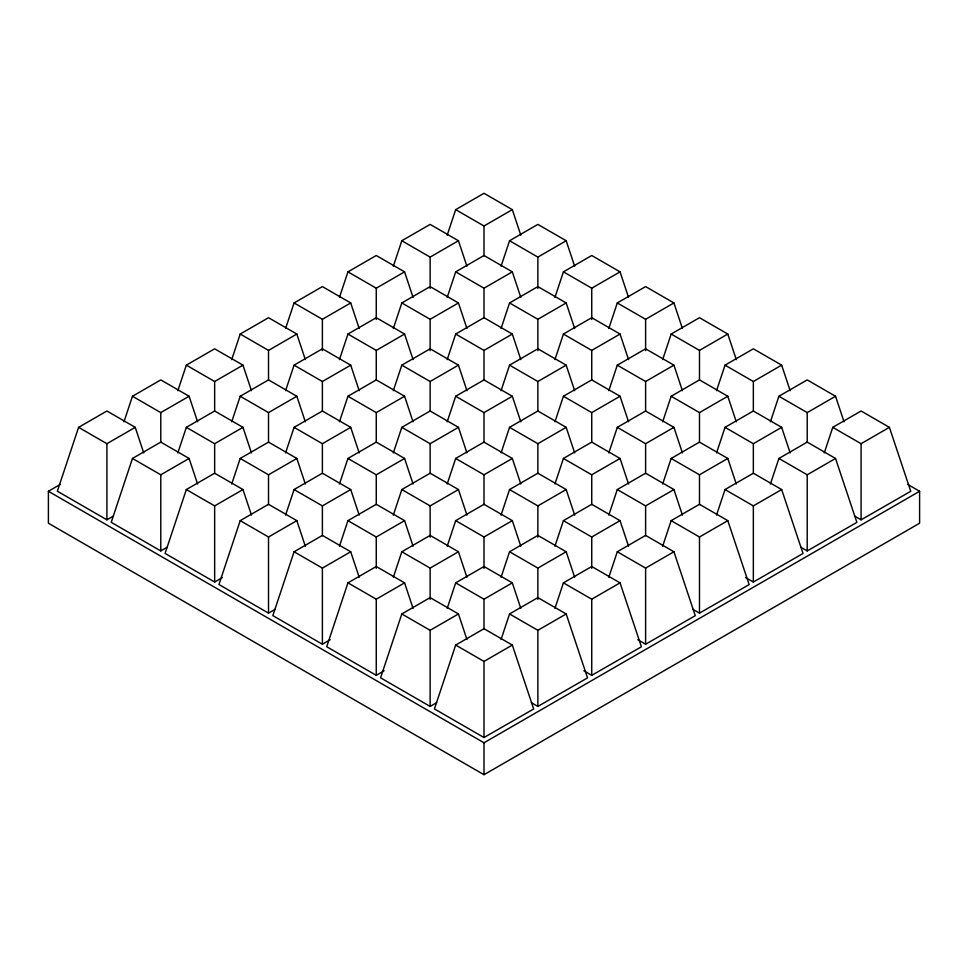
<?xml version="1.0" encoding="UTF-8"?>
<svg xmlns="http://www.w3.org/2000/svg" width="968" height="968" viewBox="0 0 968 968"><rect width="100%" height="100%" fill="white"/><g stroke="black" fill="none" stroke-linecap="round" stroke-linejoin="round"><path stroke-width="1.45" d="M143.724 452.903L135.23 427.348L106.916 411.001L78.602 427.348L57.354 491.212L106.916 519.828L113.438 516.065M123.977 421.794L132.471 396.251L160.785 379.904L189.099 396.251L197.593 421.794M197.593 484L189.099 458.457L160.785 442.11L132.471 458.457L111.223 522.321L160.785 550.925L167.307 547.162M177.846 390.697L186.34 365.154L214.654 348.807L242.968 365.154L251.462 390.697M177.846 452.903L186.34 427.348L214.654 411.001L242.968 427.348L251.462 452.903M251.462 515.097L242.968 489.554L214.654 473.207L186.34 489.554L165.092 553.418L214.654 582.034L222.483 577.509M231.715 359.6L240.209 334.045L268.523 317.698L296.837 334.045L305.331 359.6M231.715 421.794L240.209 396.251L268.523 379.904L296.837 396.251L305.331 421.794M231.715 484L240.209 458.457L268.523 442.11L296.837 458.457L305.331 484M285.584 328.491L294.078 302.948L322.392 286.601L350.706 302.948L359.201 328.491M305.331 546.206L296.837 520.651L268.523 504.304L240.209 520.651L218.962 584.515L268.523 613.131L275.045 609.368M285.584 390.697L294.078 365.154L322.392 348.807L350.706 365.154L359.201 390.697M285.584 452.903L294.078 427.348L322.392 411.001L350.706 427.348L359.201 452.903M339.453 297.394L347.948 271.851L376.262 255.504L404.576 271.851L413.07 297.394M285.584 515.097L294.078 489.554L322.392 473.207L350.706 489.554L359.201 515.097M339.453 359.6L347.948 334.045L376.262 317.698L404.576 334.045L413.07 359.6M359.201 577.303L350.706 551.76L322.392 535.413L294.078 551.76L272.843 615.624L322.392 644.228L330.221 639.715M339.453 421.794L347.948 396.251L376.262 379.904L404.576 396.251L413.07 421.794M393.323 266.297L401.817 240.742L430.131 224.394L458.445 240.742L466.939 266.297M339.453 484L347.948 458.457L376.262 442.11L404.576 458.457L413.07 484M393.323 328.491L401.817 302.948L430.131 286.601L458.445 302.948L466.939 328.491M339.453 546.206L347.948 520.651L376.262 504.304L404.576 520.651L413.07 546.206M393.323 390.697L401.817 365.154L430.131 348.807L458.445 365.154L466.939 390.697M447.192 235.188L455.686 209.645L484 193.297L512.314 209.645L520.808 235.188M413.07 608.4L404.576 582.857L376.262 566.51L347.948 582.857L326.712 646.721L376.262 675.337L384.09 670.812M393.323 452.903L401.817 427.348L430.131 411.001L458.445 427.348L466.939 452.903M447.192 297.394L455.686 271.851L484 255.504L512.314 271.851L520.808 297.394M393.323 515.097L401.817 489.554L430.131 473.207L458.445 489.554L466.939 515.097M447.192 359.6L455.686 334.045L484 317.698L512.314 334.045L520.808 359.6M393.323 577.303L401.817 551.76L430.131 535.413L458.445 551.76L466.939 577.303M447.192 421.794L455.686 396.251L484 379.904L512.314 396.251L520.808 421.794M501.061 266.297L509.555 240.742L537.869 224.394L566.183 240.742L574.677 266.297M466.939 639.509L458.445 613.954L430.131 597.607L401.817 613.954L380.581 677.818L430.131 706.434L436.653 702.671M447.192 484L455.686 458.457L484 442.11L512.314 458.457L520.808 484M501.061 328.491L509.555 302.948L537.869 286.601L566.183 302.948L574.677 328.491M447.192 546.206L455.686 520.651L484 504.304L512.314 520.651L520.808 546.206M501.061 390.697L509.555 365.154L537.869 348.807L566.183 365.154L574.677 390.697M447.192 608.4L455.686 582.857L484 566.51L512.314 582.857L520.808 608.4M501.061 452.903L509.555 427.348L537.869 411.001L566.183 427.348L574.677 452.903M554.93 297.394L563.424 271.851L591.738 255.504L620.052 271.851L628.547 297.394M455.686 645.063L434.45 708.927L484 737.531L533.67 708.987L512.314 645.063L484 628.716L455.686 645.063L484 661.41L512.314 645.063M501.061 515.097L509.555 489.554L537.869 473.207L566.183 489.554L574.677 515.097M554.93 359.6L563.424 334.045L591.738 317.698L620.052 334.045L628.547 359.6M501.061 577.303L509.555 551.76L537.869 535.413L566.183 551.76L574.677 577.303M554.93 421.794L563.424 396.251L591.738 379.904L620.052 396.251L628.547 421.794M501.061 639.509L509.555 613.954L537.869 597.607L566.183 613.954L587.54 677.89L537.869 706.434L531.347 702.671M554.93 484L563.424 458.457L591.738 442.11L620.052 458.457L628.547 484M608.799 328.491L617.294 302.948L645.608 286.601L673.922 302.948L682.416 328.491M554.93 546.206L563.424 520.651L591.738 504.304L620.052 520.651L628.547 546.206M608.799 390.697L617.294 365.154L645.608 348.807L673.922 365.154L682.416 390.697M554.93 608.4L563.424 582.857L591.738 566.51L620.052 582.857L641.409 646.781L591.738 675.337L583.91 670.812M608.799 452.903L617.294 427.348L645.608 411.001L673.922 427.348L682.416 452.903M608.799 515.097L617.294 489.554L645.608 473.207L673.922 489.554L682.416 515.097M662.669 359.6L671.163 334.045L699.477 317.698L727.791 334.045L736.285 359.6M608.799 577.303L617.294 551.76L645.608 535.413L673.922 551.76L695.278 615.684L645.608 644.228L637.779 639.715M662.669 421.794L671.163 396.251L699.477 379.904L727.791 396.251L736.285 421.794M662.669 484L671.163 458.457L699.477 442.11L727.791 458.457L736.285 484M662.669 546.206L671.163 520.651L699.477 504.304L727.791 520.651L749.147 584.587L699.477 613.131L692.955 609.368M716.538 390.697L725.032 365.154L753.346 348.807L781.66 365.154L790.154 390.697M716.538 452.903L725.032 427.348L753.346 411.001L781.66 427.348L790.154 452.903M716.538 515.097L725.032 489.554L753.346 473.207L781.66 489.554L803.016 553.478L753.346 582.034L745.517 577.509M770.407 421.794L778.901 396.251L807.215 379.904L835.529 396.251L844.023 421.794M770.407 484L778.901 458.457L807.215 442.11L835.529 458.457L856.886 522.381L807.215 550.925L800.693 547.162M824.276 452.903L832.77 427.348L861.084 411.001L889.398 427.348L910.755 491.284L861.084 519.828L854.562 516.065M78.602 427.348L106.916 443.707L135.23 427.348M132.471 396.251L160.785 412.598L189.099 396.251M186.34 365.154L214.654 381.501L242.968 365.154M240.209 334.045L268.523 350.404L296.837 334.045M294.078 302.948L322.392 319.295L350.706 302.948M347.948 271.851L376.262 288.198L404.576 271.851M401.817 240.742L430.131 257.101L458.445 240.742M455.686 209.645L484 225.992L512.314 209.645M907.827 484.484L919.6 491.284L919.6 523.216L484 774.702L48.4 523.216L48.4 491.284L60.173 484.484M132.471 458.457L160.785 474.804L189.099 458.457M186.34 427.348L214.654 443.707L242.968 427.348M240.209 396.251L268.523 412.598L296.837 396.251M294.078 365.154L322.392 381.501L350.706 365.154M347.948 334.045L376.262 350.404L404.576 334.045M401.817 302.948L430.131 319.295L458.445 302.948M455.686 271.851L484 288.198L512.314 271.851M509.555 240.742L537.869 257.101L566.183 240.742M186.34 489.554L214.654 505.901L242.968 489.554M240.209 458.457L268.523 474.804L296.837 458.457M294.078 427.348L322.392 443.707L350.706 427.348M347.948 396.251L376.262 412.598L404.576 396.251M401.817 365.154L430.131 381.501L458.445 365.154M455.686 334.045L484 350.404L512.314 334.045M509.555 302.948L537.869 319.295L566.183 302.948M563.424 271.851L591.738 288.198L620.052 271.851M240.209 520.651L268.523 537.01L296.837 520.651M294.078 489.554L322.392 505.901L350.706 489.554M347.948 458.457L376.262 474.804L404.576 458.457M401.817 427.348L430.131 443.707L458.445 427.348M455.686 396.251L484 412.598L512.314 396.251M509.555 365.154L537.869 381.501L566.183 365.154M563.424 334.045L591.738 350.404L620.052 334.045M617.294 302.948L645.608 319.295L673.922 302.948M294.078 551.76L322.392 568.107L350.706 551.76M347.948 520.651L376.262 537.01L404.576 520.651M401.817 489.554L430.131 505.901L458.445 489.554M455.686 458.457L484 474.804L512.314 458.457M509.555 427.348L537.869 443.707L566.183 427.348M563.424 396.251L591.738 412.598L620.052 396.251M617.294 365.154L645.608 381.501L673.922 365.154M671.163 334.045L699.477 350.404L727.791 334.045M347.948 582.857L376.262 599.204L404.576 582.857M401.817 551.76L430.131 568.107L458.445 551.76M455.686 520.651L484 537.01L512.314 520.651M509.555 489.554L537.869 505.901L566.183 489.554M563.424 458.457L591.738 474.804L620.052 458.457M617.294 427.348L645.608 443.707L673.922 427.348M671.163 396.251L699.477 412.598L727.791 396.251M725.032 365.154L753.346 381.501L781.66 365.154M401.817 613.954L430.131 630.313L458.445 613.954M455.686 582.857L484 599.204L512.314 582.857M509.555 551.76L537.869 568.107L566.183 551.76M563.424 520.651L591.738 537.01L620.052 520.651M617.294 489.554L645.608 505.901L673.922 489.554M671.163 458.457L699.477 474.804L727.791 458.457M725.032 427.348L753.346 443.707L781.66 427.348M778.901 396.251L807.215 412.598L835.529 396.251M509.555 613.954L537.869 630.313L566.183 613.954M563.424 582.857L591.738 599.204L620.052 582.857M617.294 551.76L645.608 568.107L673.922 551.76M671.163 520.651L699.477 537.01L727.791 520.651M725.032 489.554L753.346 505.901L781.66 489.554M778.901 458.457L807.215 474.804L835.529 458.457M832.77 427.348L861.084 443.707L889.398 427.348M48.4 491.284L484 742.771L919.6 491.284M861.084 443.707L861.084 519.828M807.215 412.598L807.215 442.449M807.215 474.804L807.215 550.925M753.346 381.501L753.346 411.352M753.346 443.707L753.346 473.558M753.346 505.901L753.346 582.034M699.477 350.404L699.477 380.255M699.477 412.598L699.477 442.449M699.477 474.804L699.477 504.655M699.477 537.01L699.477 613.131M645.608 319.295L645.608 350.646M645.608 381.501L645.608 411.352M645.608 443.707L645.608 473.558M645.608 505.901L645.608 535.752M645.608 568.107L645.608 644.228M591.738 288.198L591.738 319.537M591.738 350.404L591.738 380.255M591.738 412.598L591.738 442.449M591.738 474.804L591.738 504.655M591.738 537.01L591.738 568.349M591.738 599.204L591.738 675.337M537.869 257.101L537.869 288.44M537.869 319.295L537.869 350.646M537.869 381.501L537.869 411.352M537.869 443.707L537.869 473.558M537.869 505.901L537.869 537.252M537.869 568.107L537.869 599.458M537.869 630.313L537.869 706.434M484 225.992L484 255.842M484 288.198L484 318.048M484 350.404L484 380.255M484 412.598L484 442.449M484 474.804L484 504.655M484 537.01L484 568.349M484 599.204L484 629.055M484 661.41L484 737.531M484 742.771L484 774.702M430.131 257.101L430.131 288.44M430.131 319.295L430.131 350.646M430.131 381.501L430.131 411.352M430.131 443.707L430.131 473.558M430.131 505.901L430.131 537.252M430.131 568.107L430.131 599.458M430.131 630.313L430.131 706.434M376.262 288.198L376.262 319.537M376.262 350.404L376.262 380.255M376.262 412.598L376.262 442.449M376.262 474.804L376.262 504.655M376.262 537.01L376.262 568.349M376.262 599.204L376.262 675.337M322.392 319.295L322.392 350.646M322.392 381.501L322.392 411.352M322.392 443.707L322.392 473.558M322.392 505.901L322.392 535.752M322.392 568.107L322.392 644.228M268.523 350.404L268.523 380.255M268.523 412.598L268.523 442.449M268.523 474.804L268.523 504.655M268.523 537.01L268.523 613.131M214.654 381.501L214.654 411.352M214.654 443.707L214.654 473.558M214.654 505.901L214.654 582.034M160.785 412.598L160.785 442.449M160.785 474.804L160.785 550.925M106.916 443.707L106.916 519.828"/></g></svg>
